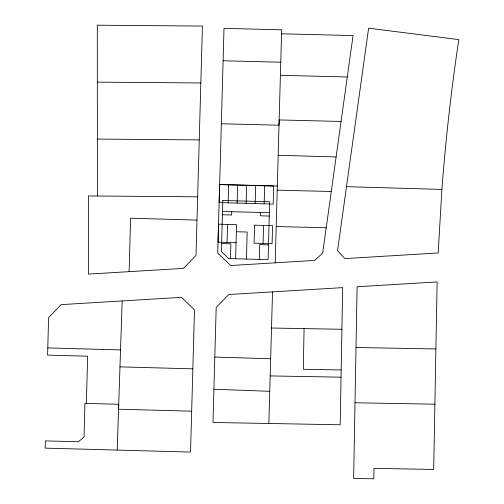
<?xml version="1.0" encoding="UTF-8"?>
<svg xmlns="http://www.w3.org/2000/svg" width="504" height="504" viewBox="0 0 504 504"><rect width="100%" height="100%" fill="white"/><g stroke="black" fill="none" stroke-linecap="round" stroke-linejoin="round"><path stroke-width="0.76" d="M355.005 402.759L357.097 286.757L437.132 281.931L433.679 469.432L373.962 468.348L373.779 478.8L353.638 478.485L355.005 402.759L434.851 404.202M304.082 328.595L303.295 369.281L341.183 369.968M341.05 377.175L340.194 424.777L212.978 422.472L216.191 307.446L228.728 294.506L342.682 287.633L341.05 377.175L270.169 375.915M191.684 411.195L118.566 409.21L118.73 404.277L84.905 403.376L84.042 437.138L78.422 441.718L45.373 440.924L45.184 448.132L190.531 452.063L194.494 309.891L181.56 297.354L61.085 304.63L48.579 317.608L47.603 355.118L87.646 356.202L86.348 403.414M129.125 271.656L130.599 218.213L196.995 220.091M227.052 242.443L227.55 224.431M228.154 202.816L228.646 184.804M230.435 258.621L230.845 243.829L221.621 243.577M231.727 211.724L231.638 215.013L222.415 214.754M235.626 258.76L236.559 224.677L218.547 224.179L218.049 242.191L236.061 242.689M237.157 203.062L237.655 185.05M246.166 203.314L246.658 185.302M246.437 259.056L247.174 232.042L236.37 231.746M255.169 203.559L255.667 185.548M259.258 259.409L259.661 244.623L268.487 244.862M260.549 212.442L260.455 215.8L269.281 216.046M263.088 243.432L263.579 225.42M264.178 203.805L264.669 185.793M268.84 423.492L272.519 291.866M275.203 262.83L279.147 119.939L341.069 121.458M221.344 123.763L279.002 125.206L281.673 29.812L224.003 28.369L219.146 202.57L273.181 204.057L273.678 186.045L219.643 184.558L217.715 253.014L230.674 265.532L314.754 260.417L322.68 253.065L353.071 35.576L281.56 33.812M117.193 450.078L122.17 300.945M441.895 189.422L438.178 252.958L344.862 258.596L337.56 250.646L368.626 28.192L458.816 39.614L458.394 42.248C451.168 91.092 445.612 140.181 441.895 189.422L346.494 186.682M97.341 82.139L200.831 82.965M97.373 139.079L199.244 139.904M197.65 196.812L88.402 195.943L88.439 274.1L183.506 268.38L196.012 255.408L202.425 26.063L97.303 25.2L97.411 196.018M271.505 328.022L341.926 329.282M356 347.514L435.847 348.957M223.096 60.77L280.772 62.212M280.4 75.329L347.288 76.986M219.643 184.558L277.313 185.995M277.194 190.178L331.286 191.476M222.503 211.491L269.375 212.663M276.186 226.542L326.214 227.764M47.785 347.911L120.538 349.896M119.971 366.868L192.849 368.852M278.164 155.257L336.111 156.952M214.805 357.065L270.654 358.76M213.91 389.245L269.741 391.299M222.806 200.466L221.401 251.565L228.652 258.571L268.078 259.654L269.672 201.757L222.806 200.466M254.577 225.175L254.079 243.186L272.091 243.678L272.588 225.666L254.577 225.175"/></g></svg>
